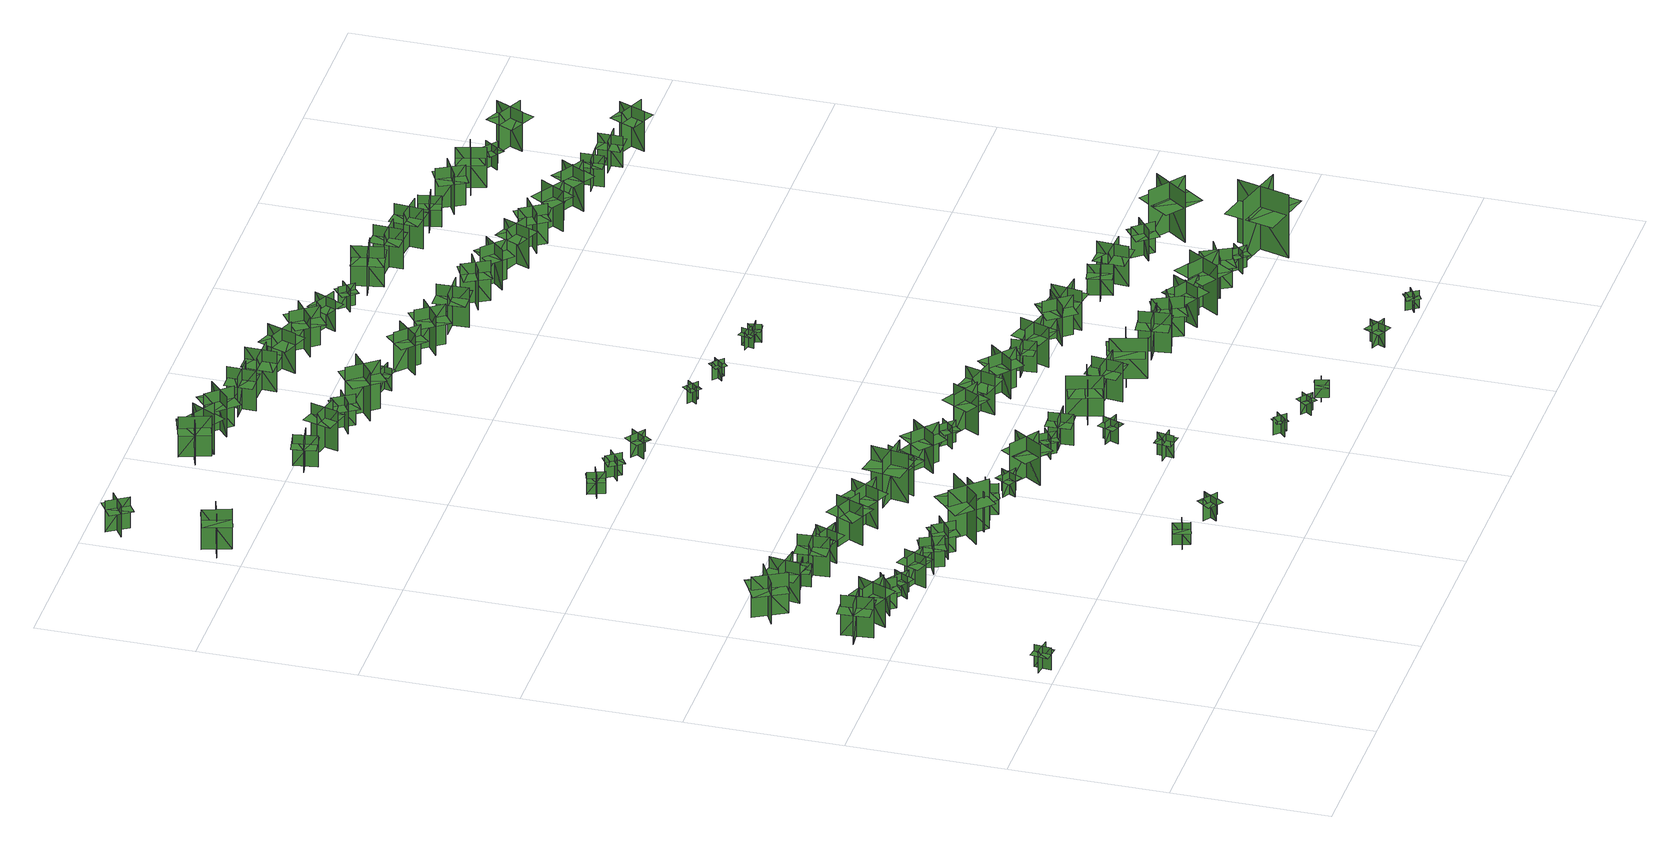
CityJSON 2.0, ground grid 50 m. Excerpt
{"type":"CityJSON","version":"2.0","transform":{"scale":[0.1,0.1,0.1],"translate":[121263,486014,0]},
"CityObjects":{
"tree1":{"type":"SolitaryVegetationObject","geometry":[{"type":"MultiSurface","lod":"1","boundaries":[[[0,1,2]],[[0,2,3]],[[4,5,6]],[[4,6,7]],[[8,9,10]],[[8,10,11]],[[8,11,12]],[[8,12,13]]]}]},
"tree2":{"type":"SolitaryVegetationObject","geometry":[{"type":"MultiSurface","lod":"1","boundaries":[[[14,15,16]],[[14,16,17]],[[18,19,20]],[[18,20,21]],[[22,23,24]],[[22,24,25]],[[22,25,26]],[[22,26,27]]]}]},
"tree3":{"type":"SolitaryVegetationObject","geometry":[{"type":"MultiSurface","lod":"1","boundaries":[[[28,29,30]],[[28,30,31]],[[32,33,34]],[[32,34,35]],[[36,37,38]],[[36,38,39]],[[36,39,40]],[[36,40,41]]]}]},
"tree4":{"type":"SolitaryVegetationObject","geometry":[{"type":"MultiSurface","lod":"1","boundaries":[[[42,43,44]],[[42,44,45]],[[46,47,48]],[[46,48,49]],[[50,51,52]],[[50,52,53]],[[50,53,54]],[[50,54,55]]]}]},
"tree5":{"type":"SolitaryVegetationObject","geometry":[{"type":"MultiSurface","lod":"1","boundaries":[[[56,57,58]],[[56,58,59]],[[60,61,62]],[[60,62,63]],[[64,65,66]],[[64,66,67]],[[64,67,68]],[[64,68,69]]]}]},
"tree6":{"type":"SolitaryVegetationObject","geometry":[{"type":"MultiSurface","lod":"1","boundaries":[[[70,71,72]],[[70,72,73]],[[74,75,76]],[[74,76,77]],[[78,79,80]],[[78,80,81]],[[78,81,82]],[[78,82,83]]]}]},
"tree7":{"type":"SolitaryVegetationObject","geometry":[{"type":"MultiSurface","lod":"1","boundaries":[[[84,85,86]],[[84,86,87]],[[88,89,90]],[[88,90,91]],[[92,93,94]],[[92,94,95]],[[92,95,96]],[[92,96,97]]]}]},
"tree8":{"type":"SolitaryVegetationObject","geometry":[{"type":"MultiSurface","lod":"1","boundaries":[[[98,99,100]],[[98,100,101]],[[102,103,104]],[[102,104,105]],[[106,107,108]],[[106,108,109]],[[106,109,110]],[[106,110,111]]]}]},
"tree9":{"type":"SolitaryVegetationObject","geometry":[{"type":"MultiSurface","lod":"1","boundaries":[[[112,113,114]],[[112,114,115]],[[116,117,118]],[[116,118,119]],[[120,121,122]],[[120,122,123]],[[120,123,124]],[[120,124,125]]]}]},
"tree10":{"type":"SolitaryVegetationObject","geometry":[{"type":"MultiSurface","lod":"1","boundaries":[[[126,127,128]],[[126,128,129]],[[130,131,132]],[[130,132,133]],[[134,135,136]],[[134,136,137]],[[134,137,138]],[[134,138,139]]]}]},
"tree11":{"type":"SolitaryVegetationObject","geometry":[{"type":"MultiSurface","lod":"1","boundaries":[[[140,141,142]],[[140,142,143]],[[144,145,146]],[[144,146,147]],[[148,149,150]],[[148,150,151]],[[148,151,152]],[[148,152,153]]]}]},
"tree12":{"type":"SolitaryVegetationObject","geometry":[{"type":"MultiSurface","lod":"1","boundaries":[[[154,155,156]],[[154,156,157]],[[158,159,160]],[[158,160,161]],[[162,163,164]],[[162,164,165]],[[162,165,166]],[[162,166,167]]]}]},
"tree13":{"type":"SolitaryVegetationObject","geometry":[{"type":"MultiSurface","lod":"1","boundaries":[[[168,169,170]],[[168,170,171]],[[172,173,174]],[[172,174,175]],[[176,177,178]],[[176,178,179]],[[176,179,180]],[[176,180,181]]]}]},
"tree14":{"type":"SolitaryVegetationObject","geometry":[{"type":"MultiSurface","lod":"1","boundaries":[[[182,183,184]],[[182,184,185]],[[186,187,188]],[[186,188,189]],[[190,191,192]],[[190,192,193]],[[190,193,194]],[[190,194,195]]]}]},
"tree15":{"type":"SolitaryVegetationObject","geometry":[{"type":"MultiSurface","lod":"1","boundaries":[[[196,197,198]],[[196,198,199]],[[200,201,202]],[[200,202,203]],[[204,205,206]],[[204,206,207]],[[204,207,208]],[[204,208,209]]]}]},
"tree16":{"type":"SolitaryVegetationObject","geometry":[{"type":"MultiSurface","lod":"1","boundaries":[[[210,211,212]],[[210,212,213]],[[214,215,216]],[[214,216,217]],[[218,219,220]],[[218,220,221]],[[218,221,222]],[[218,222,223]]]}]},
"tree17":{"type":"SolitaryVegetationObject","geometry":[{"type":"MultiSurface","lod":"1","boundaries":[[[224,225,226]],[[224,226,227]],[[228,229,230]],[[228,230,231]],[[232,233,234]],[[232,234,235]],[[232,235,236]],[[232,236,237]]]}]},
"tree18":{"type":"SolitaryVegetationObject","geometry":[{"type":"MultiSurface","lod":"1","boundaries":[[[238,239,240]],[[238,240,241]],[[242,243,244]],[[242,244,245]],[[246,247,248]],[[246,248,249]],[[246,249,250]],[[246,250,251]]]}]},
"tree19":{"type":"SolitaryVegetationObject","geometry":[{"type":"MultiSurface","lod":"1","boundaries":[[[252,253,254]],[[252,254,255]],[[256,257,258]],[[256,258,259]],[[260,261,262]],[[260,262,263]],[[260,263,264]],[[260,264,265]]]}]},
"tree20":{"type":"SolitaryVegetationObject","geometry":[{"type":"MultiSurface","lod":"1","boundaries":[[[266,267,268]],[[266,268,269]],[[270,271,272]],[[270,272,273]],[[274,275,276]],[[274,276,277]],[[274,277,278]],[[274,278,279]]]}]},
"tree21":{"type":"SolitaryVegetationObject","geometry":[{"type":"MultiSurface","lod":"1","boundaries":[[[280,281,282]],[[280,282,283]],[[284,285,286]],[[284,286,287]],[[288,289,290]],[[288,290,291]],[[288,291,292]],[[288,292,293]]]}]},
"tree22":{"type":"SolitaryVegetationObject","geometry":[{"type":"MultiSurface","lod":"1","boundaries":[[[294,295,296]],[[294,296,297]],[[298,299,300]],[[298,300,301]],[[302,303,304]],[[302,304,305]],[[302,305,306]],[[302,306,307]]]}]},
"tree23":{"type":"SolitaryVegetationObject","geometry":[{"type":"MultiSurface","lod":"1","boundaries":[[[308,309,310]],[[308,310,311]],[[312,313,314]],[[312,314,315]],[[316,317,318]],[[316,318,319]],[[316,319,320]],[[316,320,321]]]}]},
"tree24":{"type":"SolitaryVegetationObject","geometry":[{"type":"MultiSurface","lod":"1","boundaries":[[[322,323,324]],[[322,324,325]],[[326,327,328]],[[326,328,329]],[[330,331,332]],[[330,332,333]],[[330,333,334]],[[330,334,335]]]}]},
"tree25":{"type":"SolitaryVegetationObject","geometry":[{"type":"MultiSurface","lod":"1","boundaries":[[[336,337,338]],[[336,338,339]],[[340,341,342]],[[340,342,343]],[[344,345,346]],[[344,346,347]],[[344,347,348]],[[344,348,349]]]}]},
"tree26":{"type":"SolitaryVegetationObject","geometry":[{"type":"MultiSurface","lod":"1","boundaries":[[[350,351,352]],[[350,352,353]],[[354,355,356]],[[354,356,357]],[[358,359,360]],[[358,360,361]],[[358,361,362]],[[358,362,363]]]}]},
"tree27":{"type":"SolitaryVegetationObject","geometry":[{"type":"MultiSurface","lod":"1","boundaries":[[[364,365,366]],[[364,366,367]],[[368,369,370]],[[368,370,371]],[[372,373,374]],[[372,374,375]],[[372,375,376]],[[372,376,377]]]}]},
"tree28":{"type":"SolitaryVegetationObject","geometry":[{"type":"MultiSurface","lod":"1","boundaries":[[[378,379,380]],[[378,380,381]],[[382,383,384]],[[382,384,385]],[[386,387,388]],[[386,388,389]],[[386,389,390]],[[386,390,391]]]}]},
"tree29":{"type":"SolitaryVegetationObject","geometry":[{"type":"MultiSurface","lod":"1","boundaries":[[[392,393,394]],[[392,394,395]],[[396,397,398]],[[396,398,399]],[[400,401,402]],[[400,402,403]],[[400,403,404]],[[400,404,405]]]}]},
"tree30":{"type":"SolitaryVegetationObject","geometry":[{"type":"MultiSurface","lod":"1","boundaries":[[[406,407,408]],[[406,408,409]],[[410,411,412]],[[410,412,413]],[[414,415,416]],[[414,416,417]],[[414,417,418]],[[414,418,419]]]}]},
"tree31":{"type":"SolitaryVegetationObject","geometry":[{"type":"MultiSurface","lod":"1","boundaries":[[[420,421,422]],[[420,422,423]],[[424,425,426]],[[424,426,427]],[[428,429,430]],[[428,430,431]],[[428,431,432]],[[428,432,433]]]}]},
"tree32":{"type":"SolitaryVegetationObject","geometry":[{"type":"MultiSurface","lod":"1","boundaries":[[[434,435,436]],[[434,436,437]],[[438,439,440]],[[438,440,441]],[[442,443,444]],[[442,444,445]],[[442,445,446]],[[442,446,447]]]}]},
"tree33":{"type":"SolitaryVegetationObject","geometry":[{"type":"MultiSurface","lod":"1","boundaries":[[[448,449,450]],[[448,450,451]],[[452,453,454]],[[452,454,455]],[[456,457,458]],[[456,458,459]],[[456,459,460]],[[456,460,461]]]}]},
"tree34":{"type":"SolitaryVegetationObject","geometry":[{"type":"MultiSurface","lod":"1","boundaries":[[[462,463,464]],[[462,464,465]],[[466,467,468]],[[466,468,469]],[[470,471,472]],[[470,472,473]],[[470,473,474]],[[470,474,475]]]}]},
"tree35":{"type":"SolitaryVegetationObject","geometry":[{"type":"MultiSurface","lod":"1","boundaries":[[[476,477,478]],[[476,478,479]],[[480,481,482]],[[480,482,483]],[[484,485,486]],[[484,486,487]],[[484,487,488]],[[484,488,489]]]}]},
"tree36":{"type":"SolitaryVegetationObject","geometry":[{"type":"MultiSurface","lod":"1","boundaries":[[[490,491,492]],[[490,492,493]],[[494,495,496]],[[494,496,497]],[[498,499,500]],[[498,500,501]],[[498,501,502]],[[498,502,503]]]}]},
"tree37":{"type":"SolitaryVegetationObject","geometry":[{"type":"MultiSurface","lod":"1","boundaries":[[[504,505,506]],[[504,506,507]],[[508,509,510]],[[508,510,511]],[[512,513,514]],[[512,514,515]],[[512,515,516]],[[512,516,517]]]}]},
"tree38":{"type":"SolitaryVegetationObject","geometry":[{"type":"MultiSurface","lod":"1","boundaries":[[[518,519,520]],[[518,520,521]],[[522,523,524]],[[522,524,525]],[[526,527,528]],[[526,528,529]],[[526,529,530]],[[526,530,531]]]}]},
"tree39":{"type":"SolitaryVegetationObject","geometry":[{"type":"MultiSurface","lod":"1","boundaries":[[[532,533,534]],[[532,534,535]],[[536,537,538]],[[536,538,539]],[[540,541,542]],[[540,542,543]],[[540,543,544]],[[540,544,545]]]}]},
"tree40":{"type":"SolitaryVegetationObject","geometry":[{"type":"MultiSurface","lod":"1","boundaries":[[[546,547,548]],[[546,548,549]],[[550,551,552]],[[550,552,553]],[[554,555,556]],[[554,556,557]],[[554,557,558]],[[554,558,559]]]}]},
"tree41":{"type":"SolitaryVegetationObject","geometry":[{"type":"MultiSurface","lod":"1","boundaries":[[[560,561,562]],[[560,562,563]],[[564,565,566]],[[564,566,567]],[[568,569,570]],[[568,570,571]],[[568,571,572]],[[568,572,573]]]}]},
"tree42":{"type":"SolitaryVegetationObject","geometry":[{"type":"MultiSurface","lod":"1","boundaries":[[[574,575,576]],[[574,576,577]],[[578,579,580]],[[578,580,581]],[[582,583,584]],[[582,584,585]],[[582,585,586]],[[582,586,587]]]}]},
"tree43":{"type":"SolitaryVegetationObject","geometry":[{"type":"MultiSurface","lod":"1","boundaries":[[[588,589,590]],[[588,590,591]],[[592,593,594]],[[592,594,595]],[[596,597,598]],[[596,598,599]],[[596,599,600]],[[596,600,601]]]}]},
"tree44":{"type":"SolitaryVegetationObject","geometry":[{"type":"MultiSurface","lod":"1","boundaries":[[[602,603,604]],[[602,604,605]],[[606,607,608]],[[606,608,609]],[[610,611,612]],[[610,612,613]],[[610,613,614]],[[610,614,615]]]}]},
"tree45":{"type":"SolitaryVegetationObject","geometry":[{"type":"MultiSurface","lod":"1","boundaries":[[[616,617,618]],[[616,618,619]],[[620,621,622]],[[620,622,623]],[[624,625,626]],[[624,626,627]],[[624,627,628]],[[624,628,629]]]}]},
"tree46":{"type":"SolitaryVegetationObject","geometry":[{"type":"MultiSurface","lod":"1","boundaries":[[[630,631,632]],[[630,632,633]],[[634,635,636]],[[634,636,637]],[[638,639,640]],[[638,640,641]],[[638,641,642]],[[638,642,643]]]}]},
"tree47":{"type":"SolitaryVegetationObject","geometry":[{"type":"MultiSurface","lod":"1","boundaries":[[[644,645,646]],[[644,646,647]],[[648,649,650]],[[648,650,651]],[[652,653,654]],[[652,654,655]],[[652,655,656]],[[652,656,657]]]}]},
"tree48":{"type":"SolitaryVegetationObject","geometry":[{"type":"MultiSurface","lod":"1","boundaries":[[[658,659,660]],[[658,660,661]],[[662,663,664]],[[662,664,665]],[[666,667,668]],[[666,668,669]],[[666,669,670]],[[666,670,671]]]}]},
"tree49":{"type":"SolitaryVegetationObject","geometry":[{"type":"MultiSurface","lod":"1","boundaries":[[[672,673,674]],[[672,674,675]],[[676,677,678]],[[676,678,679]],[[680,681,682]],[[680,682,683]],[[680,683,684]],[[680,684,685]]]}]},
"tree50":{"type":"SolitaryVegetationObject","geometry":[{"type":"MultiSurface","lod":"1","boundaries":[[[686,687,688]],[[686,688,689]],[[690,691,692]],[[690,692,693]],[[694,695,696]],[[694,696,697]],[[694,697,698]],[[694,698,699]]]}]},
"tree51":{"type":"SolitaryVegetationObject","geometry":[{"type":"MultiSurface","lod":"1","boundaries":[[[700,701,702]],[[700,702,703]],[[704,705,706]],[[704,706,707]],[[708,709,710]],[[708,710,711]],[[708,711,712]],[[708,712,713]]]}]},
"tree52":{"type":"SolitaryVegetationObject","geometry":[{"type":"MultiSurface","lod":"1","boundaries":[[[714,715,716]],[[714,716,717]],[[718,719,720]],[[718,720,721]],[[722,723,724]],[[722,724,725]],[[722,725,726]],[[722,726,727]]]}]},
"tree53":{"type":"SolitaryVegetationObject","geometry":[{"type":"MultiSurface","lod":"1","boundaries":[[[728,729,730]],[[728,730,731]],[[732,733,734]],[[732,734,735]],[[736,737,738]],[[736,738,739]],[[736,739,740]],[[736,740,741]]]}]},
"tree54":{"type":"SolitaryVegetationObject","geometry":[{"type":"MultiSurface","lod":"1","boundaries":[[[742,743,744]],[[742,744,745]],[[746,747,748]],[[746,748,749]],[[750,751,752]],[[750,752,753]],[[750,753,754]],[[750,754,755]]]}]},
"tree55":{"type":"SolitaryVegetationObject","geometry":[{"type":"MultiSurface","lod":"1","boundaries":[[[756,757,758]],[[756,758,759]],[[760,761,762]],[[760,762,763]],[[764,765,766]],[[764,766,767]],[[764,767,768]],[[764,768,769]]]}]},
"tree56":{"type":"SolitaryVegetationObject","geometry":[{"type":"MultiSurface","lod":"1","boundaries":[[[770,771,772]],[[770,772,773]],[[774,775,776]],[[774,776,777]],[[778,779,780]],[[778,780,781]],[[778,781,782]],[[778,782,783]]]}]},
"tree57":{"type":"SolitaryVegetationObject","geometry":[{"type":"MultiSurface","lod":"1","boundaries":[[[784,785,786]],[[784,786,787]],[[788,789,790]],[[788,790,791]],[[792,793,794]],[[792,794,795]],[[792,795,796]],[[792,796,797]]]}]},
"tree58":{"type":"SolitaryVegetationObject","geometry":[{"type":"MultiSurface","lod":"1","boundaries":[[[798,799,800]],[[798,800,801]],[[802,803,804]],[[802,804,805]],[[806,807,808]],[[806,808,809]],[[806,809,810]],[[806,810,811]]]}]},
"tree59":{"type":"SolitaryVegetationObject","geometry":[{"type":"MultiSurface","lod":"1","boundaries":[[[812,813,814]],[[812,814,815]],[[816,817,818]],[[816,818,819]],[[820,821,822]],[[820,822,823]],[[820,823,824]],[[820,824,825]]]}]},
"tree60":{"type":"SolitaryVegetationObject","geometry":[{"type":"MultiSurface","lod":"1","boundaries":[[[826,827,828]],[[826,828,829]],[[830,831,832]],[[830,832,833]],[[834,835,836]],[[834,836,837]],[[834,837,838]],[[834,838,839]]]}]},
"tree61":{"type":"SolitaryVegetationObject","geometry":[{"type":"MultiSurface","lod":"1","boundaries":[[[840,841,842]],[[840,842,843]],[[844,845,846]],[[844,846,847]],[[848,849,850]],[[848,850,851]],[[848,851,852]],[[848,852,853]]]}]},
"tree62":{"type":"SolitaryVegetationObject","geometry":[{"type":"MultiSurface","lod":"1","boundaries":[[[854,855,856]],[[854,856,857]],[[858,859,860]],[[858,860,861]],[[862,863,864]],[[862,864,865]],[[862,865,866]],[[862,866,867]]]}]},
"tree63":{"type":"SolitaryVegetationObject","geometry":[{"type":"MultiSurface","lod":"1","boundaries":[[[868,869,870]],[[868,870,871]],[[872,873,874]],[[872,874,875]],[[876,877,878]],[[876,878,879]],[[876,879,880]],[[876,880,881]]]}]},
"tree64":{"type":"SolitaryVegetationObject","geometry":[{"type":"MultiSurface","lod":"1","boundaries":[[[882,883,884]],[[882,884,885]],[[886,887,888]],[[886,888,889]],[[890,891,892]],[[890,892,893]],[[890,893,894]],[[890,894,895]]]}]},
"tree65":{"type":"SolitaryVegetationObject","geometry":[{"type":"MultiSurface","lod":"1","boundaries":[[[896,897,898]],[[896,898,899]],[[900,901,902]],[[900,902,903]],[[904,905,906]],[[904,906,907]],[[904,907,908]],[[904,908,909]]]}]},
"tree66":{"type":"SolitaryVegetationObject","geometry":[{"type":"MultiSurface","lod":"1","boundaries":[[[910,911,912]],[[910,912,913]],[[914,915,916]],[[914,916,917]],[[918,919,920]],[[918,920,921]],[[918,921,922]],[[918,922,923]]]}]},
"tree67":{"type":"SolitaryVegetationObject","geometry":[{"type":"MultiSurface","lod":"1","boundaries":[[[924,925,926]],[[924,926,927]],[[928,929,930]],[[928,930,931]],[[932,933,934]],[[932,934,935]],[[932,935,936]],[[932,936,937]]]}]},
"tree68":{"type":"SolitaryVegetationObject","geometry":[{"type":"MultiSurface","lod":"1","boundaries":[[[938,939,940]],[[938,940,941]],[[942,943,944]],[[942,944,945]],[[946,947,948]],[[946,948,949]],[[946,949,950]],[[946,950,951]]]}]},
"tree69":{"type":"SolitaryVegetationObject","geometry":[{"type":"MultiSurface","lod":"1","boundaries":[[[952,953,954]],[[952,954,955]],[[956,957,958]],[[956,958,959]],[[960,961,962]],[[960,962,963]],[[960,963,964]],[[960,964,965]]]}]},
"tree70":{"type":"SolitaryVegetationObject","geometry":[{"type":"MultiSurface","lod":"1","boundaries":[[[966,967,968]],[[966,968,969]],[[970,971,972]],[[970,972,973]],[[974,975,976]],[[974,976,977]],[[974,977,978]],[[974,978,979]]]}]},
"tree71":{"type":"SolitaryVegetationObject","geometry":[{"type":"MultiSurface","lod":"1","boundaries":[[[980,981,982]],[[980,982,983]],[[984,985,986]],[[984,986,987]],[[988,989,990]],[[988,990,991]],[[988,991,992]],[[988,992,993]]]}]},
"tree72":{"type":"SolitaryVegetationObject","geometry":[{"type":"MultiSurface","lod":"1","boundaries":[[[994,995,996]],[[994,996,997]],[[998,999,1000]],[[998,1000,1001]],[[1002,1003,1004]],[[1002,1004,1005]],[[1002,1005,1006]],[[1002,1006,1007]]]}]},
"tree73":{"type":"SolitaryVegetationObject","geometry":[{"type":"MultiSurface","lod":"1","boundaries":[[[1008,1009,1010]],[[1008,1010,1011]],[[1012,1013,1014]],[[1012,1014,1015]],[[1016,1017,1018]],[[1016,1018,1019]],[[1016,1019,1020]],[[1016,1020,1021]]]}]},
"tree74":{"type":"SolitaryVegetationObject","geometry":[{"type":"MultiSurface","lod":"1","boundaries":[[[1022,1023,1024]],[[1022,1024,1025]],[[1026,1027,1028]],[[1026,1028,1029]],[[1030,1031,1032]],[[1030,1032,1033]],[[1030,1033,1034]],[[1030,1034,1035]]]}]},
"tree75":{"type":"SolitaryVegetationObject","geometry":[{"type":"MultiSurface","lod":"1","boundaries":[[[1036,1037,1038]],[[1036,1038,1039]],[[1040,1041,1042]],[[1040,1042,1043]],[[1044,1045,1046]],[[1044,1046,1047]],[[1044,1047,1048]],[[1044,1048,1049]]]}]},
"tree76":{"type":"SolitaryVegetationObject","geometry":[{"type":"MultiSurface","lod":"1","boundaries":[[[1050,1051,1052]],[[1050,1052,1053]],[[1054,1055,1056]],[[1054,1056,1057]],[[1058,1059,1060]],[[1058,1060,1061]],[[1058,1061,1062]],[[1058,1062,1063]]]}]},
"tree77":{"type":"SolitaryVegetationObject","geometry":[{"type":"MultiSurface","lod":"1","boundaries":[[[1064,1065,1066]],[[1064,1066,1067]],[[1068,1069,1070]],[[1068,1070,1071]],[[1072,1073,1074]],[[1072,1074,1075]],[[1072,1075,1076]],[[1072,1076,1077]]]}]},
"tree78":{"type":"SolitaryVegetationObject","geometry":[{"type":"MultiSurface","lod":"1","boundaries":[[[1078,1079,1080]],[[1078,1080,1081]],[[1082,1083,1084]],[[1082,1084,1085]],[[1086,1087,1088]],[[1086,1088,1089]],[[1086,1089,1090]],[[1086,1090,1091]]]}]},
"tree79":{"type":"SolitaryVegetationObject","geometry":[{"type":"MultiSurface","lod":"1","boundaries":[[[1092,1093,1094]],[[1092,1094,1095]],[[1096,1097,1098]],[[1096,1098,1099]],[[1100,1101,1102]],[[1100,1102,1103]],[[1100,1103,1104]],[[1100,1104,1105]]]}]},
"tree80":{"type":"SolitaryVegetationObject","geometry":[{"type":"MultiSurface","lod":"1","boundaries":[[[1106,1107,1108]],[[1106,1108,1109]],[[1110,1111,1112]],[[1110,1112,1113]],[[1114,1115,1116]],[[1114,1116,1117]],[[1114,1117,1118]],[[1114,1118,1119]]]}]},
"tree81":{"type":"SolitaryVegetationObject","geometry":[{"type":"MultiSurface","lod":"1","boundaries":[[[1120,1121,1122]],[[1120,1122,1123]],[[1124,1125,1126]],[[1124,1126,1127]],[[1128,1129,1130]],[[1128,1130,1131]],[[1128,1131,1132]],[[1128,1132,1133]]]}]},
"tree82":{"type":"SolitaryVegetationObject","geometry":[{"type":"MultiSurface","lod":"1","boundaries":[[[1134,1135,1136]],[[1134,1136,1137]],[[1138,1139,1140]],[[1138,1140,1141]],[[1142,1143,1144]],[[1142,1144,1145]],[[1142,1145,1146]],[[1142,1146,1147]]]}]},
"tree83":{"type":"SolitaryVegetationObject","geometry":[{"type":"MultiSurface","lod":"1","boundaries":[[[1148,1149,1150]],[[1148,1150,1151]],[[1152,1153,1154]],[[1152,1154,1155]],[[1156,1157,1158]],[[1156,1158,1159]],[[1156,1159,1160]],[[1156,1160,1161]]]}]},
"tree84":{"type":"SolitaryVegetationObject","geometry":[{"type":"MultiSurface","lod":"1","boundaries":[[[1162,1163,1164]],[[1162,1164,1165]],[[1166,1167,1168]],[[1166,1168,1169]],[[1170,1171,1172]],[[1170,1172,1173]],[[1170,1173,1174]],[[1170,1174,1175]]]}]},
"tree85":{"type":"SolitaryVegetationObject","geometry":[{"type":"MultiSurface","lod":"1","boundaries":[[[1176,1177,1178]],[[1176,1178,1179]],[[1180,1181,1182]],[[1180,1182,1183]],[[1184,1185,1186]],[[1184,1186,1187]],[[1184,1187,1188]],[[1184,1188,1189]]]}]},
"tree86":{"type":"SolitaryVegetationObject","geometry":[{"type":"MultiSurface","lod":"1","boundaries":[[[1190,1191,1192]],[[1190,1192,1193]],[[1194,1195,1196]],[[1194,1196,1197]],[[1198,1199,1200]],[[1198,1200,1201]],[[1198,1201,1202]],[[1198,1202,1203]]]}]},
"tree87":{"type":"SolitaryVegetationObject","geometry":[{"type":"MultiSurface","lod":"1","boundaries":[[[1204,1205,1206]],[[1204,1206,1207]],[[1208,1209,1210]],[[1208,1210,1211]],[[1212,1213,1214]],[[1212,1214,1215]],[[1212,1215,1216]],[[1212,1216,1217]]]}]},
"tree88":{"type":"SolitaryVegetationObject","geometry":[{"type":"MultiSurface","lod":"1","boundaries":[[[1218,1219,1220]],[[1218,1220,1221]],[[1222,1223,1224]],[[1222,1224,1225]],[[1226,1227,1228]],[[1226,1228,1229]],[[1226,1229,1230]],[[1226,1230,1231]]]}]},
"tree89":{"type":"SolitaryVegetationObject","geometry":[{"type":"MultiSurface","lod":"1","boundaries":[[[1232,1233,1234]],[[1232,1234,1235]],[[1236,1237,1238]],[[1236,1238,1239]],[[1240,1241,1242]],[[1240,1242,1243]],[[1240,1243,1244]],[[1240,1244,1245]]]}]},
"tree90":{"type":"SolitaryVegetationObject","geometry":[{"type":"MultiSurface","lod":"1","boundaries":[[[1246,1247,1248]],[[1246,1248,1249]],[[1250,1251,1252]],[[1250,1252,1253]],[[1254,1255,1256]],[[1254,1256,1257]],[[1254,1257,1258]],[[1254,1258,1259]]]}]},
"tree91":{"type":"SolitaryVegetationObject","geometry":[{"type":"MultiSurface","lod":"1","boundaries":[[[1260,1261,1262]],[[1260,1262,1263]],[[1264,1265,1266]],[[1264,1266,1267]],[[1268,1269,1270]],[[1268,1270,1271]],[[1268,1271,1272]],[[1268,1272,1273]]]}]},
"tree92":{"type":"SolitaryVegetationObject","geometry":[{"type":"MultiSurface","lod":"1","boundaries":[[[1274,1275,1276]],[[1274,1276,1277]],[[1278,1279,1280]],[[1278,1280,1281]],[[1282,1283,1284]],[[1282,1284,1285]],[[1282,1285,1286]],[[1282,1286,1287]]]}]},
"tree93":{"type":"SolitaryVegetationObject","geometry":[{"type":"MultiSurface","lod":"1","boundaries":[[[1288,1289,1290]],[[1288,1290,1291]],[[1292,1293,1294]],[[1292,1294,1295]],[[1296,1297,1298]],[[1296,1298,1299]],[[1296,1299,1300]],[[1296,1300,1301]]]}]},
"tree94":{"type":"SolitaryVegetationObject","geometry":[{"type":"MultiSurface","lod":"1","boundaries":[[[1302,1303,1304]],[[1302,1304,1305]],[[1306,1307,1308]],[[1306,1308,1309]],[[1310,1311,1312]],[[1310,1312,1313]],[[1310,1313,1314]],[[1310,1314,1315]]]}]},
"tree95":{"type":"SolitaryVegetationObject","geometry":[{"type":"MultiSurface","lod":"1","boundaries":[[[1316,1317,1318]],[[1316,1318,1319]],[[1320,1321,1322]],[[1320,1322,1323]],[[1324,1325,1326]],[[1324,1326,1327]],[[1324,1327,1328]],[[1324,1328,1329]]]}]},
"tree96":{"type":"SolitaryVegetationObject","geometry":[{"type":"MultiSurface","lod":"1","boundaries":[[[1330,1331,1332]],[[1330,1332,1333]],[[1334,1335,1336]],[[1334,1336,1337]],[[1338,1339,1340]],[[1338,1340,1341]],[[1338,1341,1342]],[[1338,1342,1343]]]}]},
"tree97":{"type":"SolitaryVegetationObject","geometry":[{"type":"MultiSurface","lod":"1","boundaries":[[[1344,1345,1346]],[[1344,1346,1347]],[[1348,1349,1350]],[[1348,1350,1351]],[[1352,1353,1354]],[[1352,1354,1355]],[[1352,1355,1356]],[[1352,1356,1357]]]}]},
"tree98":{"type":"SolitaryVegetationObject","geometry":[{"type":"MultiSurface","lod":"1","boundaries":[[[1358,1359,1360]],[[1358,1360,1361]],[[1362,1363,1364]],[[1362,1364,1365]],[[1366,1367,1368]],[[1366,1368,1369]],[[1366,1369,1370]],[[1366,1370,1371]]]}]},
"tree99":{"type":"SolitaryVegetationObject","geometry":[{"type":"MultiSurface","lod":"1","boundaries":[[[1372,1373,1374]],[[1372,1374,1375]],[[1376,1377,1378]],[[1376,1378,1379]],[[1380,1381,1382]],[[1380,1382,1383]],[[1380,1383,1384]],[[1380,1384,1385]]]}]}
},
"vertices":[
[96,547,15],[41,554,15],[41,554,92],[96,547,92],[73,576,15],[66,522,15],[66,522,92],[73,576,92],[73,576,70],[46,580,70],[39,525,70],[66,522,70],[94,518,70],[101,573,70],
[82,1174,22],[90,1075,22],[90,1075,161],[82,1174,161],[39,1124,22],[138,1132,22],[138,1132,161],[39,1124,161],[39,1124,122],[43,1074,122],[142,1082,122],[138,1132,122],[134,1181,122],[35,1174,122],
[144,1123,15],[236,1084,15],[236,1084,154],[144,1123,154],[169,1061,15],[207,1153,15],[207,1153,154],[169,1061,154],[169,1061,115],[215,1042,115],[253,1134,115],[207,1153,115],[161,1172,115],[123,1080,115],
[162,1357,20],[109,1457,20],[109,1457,161],[162,1357,161],[189,1443,20],[89,1390,20],[89,1390,161],[189,1443,161],[166,1367,116],[212,1393,116],[157,1492,116],[111,1466,116],[65,1440,116],[121,1342,116],
[237,1066,13],[299,1112,13],[299,1112,121],[237,1066,121],[288,1058,13],[242,1120,13],[242,1120,121],[288,1058,121],[288,1058,90],[319,1081,90],[273,1143,90],[242,1120,90],[211,1097,90],[257,1035,90],
[194,1396,14],[293,1381,14],[293,1381,153],[194,1396,153],[234,1342,14],[248,1441,14],[248,1441,153],[234,1342,153],[234,1342,114],[283,1335,114],[297,1433,114],[248,1441,114],[199,1448,114],[184,1349,114],
[335,1078,15],[381,1048,15],[381,1048,92],[335,1078,92],[342,1042,15],[372,1088,15],[372,1088,92],[342,1042,92],[342,1042,71],[365,1027,71],[395,1073,71],[372,1088,71],[349,1103,71],[319,1057,71],
[330,1394,12],[336,1335,12],[336,1335,94],[330,1394,94],[305,1363,12],[364,1370,12],[364,1370,94],[305,1363,94],[305,1363,71],[309,1334,71],[367,1340,71],[364,1370,71],[361,1399,71],[302,1392,71],
[449,1079,12],[422,1006,12],[422,1006,120],[449,1079,120],[402,1058,12],[474,1030,12],[474,1030,120],[402,1058,120],[402,1058,90],[388,1022,90],[460,994,90],[474,1030,90],[488,1066,90],[416,1094,90],
[451,1353,10],[351,1347,10],[351,1347,148],[451,1353,148],[401,1397,10],[407,1298,10],[407,1298,148],[401,1397,148],[401,1397,110],[352,1394,110],[358,1295,110],[407,1298,110],[457,1301,110],[451,1400,110],
[568,1036,13],[498,1003,13],[498,1003,120],[568,1036,120],[520,1054,13],[553,984,13],[553,984,120],[520,1054,120],[520,1054,90],[485,1037,90],[518,967,90],[553,984,90],[588,1000,90],[555,1070,90],
[461,1344,14],[534,1317,14],[534,1317,122],[461,1344,122],[482,1297,14],[509,1369,14],[509,1369,122],[482,1297,122],[482,1297,91],[519,1283,91],[545,1356,91],[509,1369,91],[473,1383,91],[446,1310,91],
[593,985,12],[656,1030,12],[656,1030,120],[593,985,120],[644,976,12],[599,1039,12],[599,1039,120],[644,976,120],[644,976,90],[676,999,90],[630,1062,90],[599,1039,90],[567,1016,90],[613,953,90],
[832,330,14],[885,346,14],[885,346,91],[832,330,91],[864,312,14],[848,365,14],[848,365,91],[864,312,91],[864,312,69],[890,320,69],[875,373,69],[848,365,69],[822,357,69],[837,304,69],
[13,3077,19],[101,3105,19],[101,3105,158],[13,3077,158],[73,3047,19],[45,3135,19],[45,3135,158],[73,3047,158],[73,3047,122],[116,3060,122],[87,3148,122],[45,3135,122],[3,3121,122],[31,3033,122],
[673,1281,9],[582,1321,9],[582,1321,148],[673,1281,148],[649,1343,9],[609,1252,9],[609,1252,148],[649,1343,148],[649,1343,109],[604,1363,109],[563,1272,109],[609,1252,109],[655,1232,109],[695,1323,109],
[800,915,9],[705,1015,9],[705,1015,182],[800,915,182],[803,1025,9],[703,929,9],[703,929,182],[803,1025,182],[801,928,126],[847,973,126],[749,1071,126],[704,1026,126],[659,981,126],[756,883,126],
[778,925,9],[847,996,9],[847,996,147],[778,925,147],[845,926,9],[773,995,9],[773,995,147],[845,926,147],[845,926,108],[879,961,108],[808,1031,108],[773,995,108],[738,959,108],[810,890,108],
[682,1295,10],[774,1256,10],[774,1256,148],[682,1295,148],[707,1233,10],[746,1325,10],[746,1325,148],[707,1233,148],[707,1233,109],[753,1214,109],[791,1306,109],[746,1325,109],[700,1345,109],[661,1253,109],
[121,3426,16],[56,3384,16],[56,3384,124],[121,3426,124],[71,3437,16],[113,3372,16],[113,3372,124],[71,3437,124],[71,3437,94],[38,3416,94],[80,3351,94],[113,3372,94],[145,3394,94],[103,3459,94],
[1016,276,12],[1048,322,12],[1048,322,89],[1016,276,89],[1052,283,12],[1007,314,12],[1007,314,89],[1052,283,89],[1052,283,68],[1068,305,68],[1023,337,68],[1007,314,68],[991,292,68],[1036,260,68],
[838,933,10],[911,958,10],[911,958,117],[838,933,117],[884,910,10],[858,983,10],[858,983,117],[884,910,117],[884,910,87],[921,923,87],[895,996,87],[858,983,87],[822,970,87],[848,897,87],
[829,1252,9],[949,1233,9],[949,1233,178],[829,1252,178],[876,1186,9],[895,1306,9],[895,1306,178],[876,1186,178],[876,1186,130],[936,1177,130],[955,1297,130],[895,1306,130],[835,1316,130],[816,1195,130],
[980,924,10],[1029,897,10],[1029,897,87],[980,924,87],[991,889,10],[1017,937,10],[1017,937,87],[991,889,87],[991,889,65],[1015,875,65],[1041,924,65],[1017,937,65],[993,950,65],[966,902,65],
[645,2112,24],[664,2060,24],[664,2060,101],[645,2112,101],[629,2078,24],[681,2097,24],[681,2097,101],[629,2078,101],[629,2078,79],[639,2052,79],[691,2072,79],[681,2097,79],[671,2123,79],[619,2104,79],
[983,1209,9],[893,1251,9],[893,1251,147],[983,1209,147],[961,1271,9],[919,1181,9],[919,1181,147],[961,1271,147],[961,1271,109],[915,1292,109],[874,1202,109],[919,1181,109],[964,1160,109],[1006,1251,109],
[1057,924,10],[1151,860,10],[1151,860,151],[1057,924,151],[1075,835,10],[1138,929,10],[1138,929,151],[1075,835,151],[1059,913,105],[1030,869,105],[1125,808,105],[1154,851,105],[1182,895,105],[1087,957,105],
[783,2042,22],[751,2087,22],[751,2087,99],[783,2042,99],[789,2078,22],[744,2046,22],[744,2046,99],[789,2078,99],[789,2078,77],[773,2101,77],[728,2069,77],[744,2046,77],[760,2024,77],[805,2056,77],
[1042,1223,14],[1119,1160,14],[1119,1160,152],[1042,1223,152],[1048,1157,14],[1111,1235,14],[1111,1235,152],[1048,1157,152],[1048,1157,113],[1087,1126,113],[1150,1203,113],[1111,1235,113],[1072,1266,113],[1009,1189,113],
[583,3002,15],[597,2926,15],[597,2926,123],[583,3002,123],[553,2960,15],[629,2974,15],[629,2974,123],[553,2960,123],[553,2960,93],[560,2922,93],[636,2935,93],[629,2974,93],[622,3012,93],[546,2998,93],
[1326,492,13],[1333,546,13],[1333,546,90],[1326,492,90],[1355,514,13],[1301,521,13],[1301,521,90],[1355,514,90],[1355,514,69],[1359,541,69],[1304,548,69],[1301,521,69],[1297,494,69],[1352,486,69],
[1263,872,15],[1217,841,15],[1217,841,92],[1263,872,92],[1226,879,15],[1258,834,15],[1258,834,92],[1226,879,92],[1226,879,70],[1204,864,70],[1235,818,70],[1258,834,70],[1280,849,70],[1249,895,70],
[921,2049,21],[889,2004,21],[889,2004,98],[921,2049,98],[885,2043,21],[930,2011,21],[930,2011,98],[885,2043,98],[885,2043,76],[869,2021,76],[913,1988,76],[930,2011,76],[946,2033,76],[901,2066,76],
[539,3342,15],[572,3248,15],[572,3248,154],[539,3342,154],[510,3282,15],[604,3315,15],[604,3315,154],[510,3282,154],[510,3282,115],[526,3235,115],[620,3267,115],[604,3315,115],[588,3362,115],[494,3330,115],
[1313,876,12],[1318,798,12],[1318,798,119],[1313,876,119],[1278,837,12],[1356,842,12],[1356,842,119],[1278,837,119],[1278,837,89],[1281,798,89],[1358,803,89],[1356,842,89],[1353,881,89],[1276,876,89],
[1243,1181,10],[1204,1142,10],[1204,1142,87],[1243,1181,87],[1207,1181,10],[1246,1142,10],[1246,1142,87],[1207,1181,87],[1207,1181,65],[1187,1161,65],[1226,1122,65],[1246,1142,65],[1265,1161,65],[1226,1201,65],
[1381,725,12],[1361,673,12],[1361,673,89],[1381,725,89],[1347,710,12],[1399,690,12],[1399,690,89],[1347,710,89],[1347,710,67],[1337,684,67],[1389,664,67],[1399,690,67],[1409,716,67],[1357,736,67],
[761,2927,11],[672,2951,11],[672,2951,150],[761,2927,150],[728,2985,11],[704,2896,11],[704,2896,150],[728,2985,150],[728,2985,114],[685,2997,114],[661,2908,114],[704,2896,114],[746,2885,114],[770,2974,114],
[588,3244,11],[634,3324,11],[634,3324,150],[588,3244,150],[652,3262,11],[573,3308,11],[573,3308,150],[652,3262,150],[652,3262,114],[675,3300,114],[595,3347,114],[573,3308,114],[551,3270,114],[630,3224,114],
[1563,210,13],[1530,243,13],[1530,243,75],[1563,210,75],[1563,240,13],[1563,240,75],[1530,207,75],[1530,207,13],[1563,240,56],[1549,254,56],[1523,228,56],[1536,214,56],[1550,200,56],[1576,226,56],
[1348,1176,10],[1302,1088,10],[1302,1088,148],[1348,1176,148],[1285,1157,10],[1373,1111,10],[1373,1111,148],[1285,1157,148],[1285,1157,109],[1262,1113,109],[1350,1067,109],[1373,1111,109],[1396,1155,109],[1308,1201,109],
[693,3235,12],[767,3302,12],[767,3302,150],[693,3235,150],[759,3231,12],[693,3306,12],[693,3306,150],[759,3231,150],[759,3231,111],[796,3265,111],[730,3339,111],[693,3306,111],[656,3272,111],[722,3198,111],
[861,2884,11],[819,2949,11],[819,2949,119],[861,2884,119],[872,2934,11],[807,2892,11],[807,2892,119],[872,2934,119],[872,2934,89],[851,2967,89],[786,2925,89],[807,2892,89],[828,2860,89],[893,2901,89],
[1552,824,10],[1444,791,10],[1444,791,151],[1552,824,151],[1473,866,10],[1506,758,10],[1506,758,151],[1473,866,151],[1543,830,106],[1527,880,106],[1419,844,106],[1435,795,106],[1452,745,106],[1559,780,106],
[1694,199,12],[1668,164,12],[1668,164,73],[1694,199,73],[1665,195,12],[1700,168,12],[1700,168,73],[1665,195,73],[1665,195,56],[1652,178,56],[1687,151,56],[1700,168,56],[1714,186,56],[1679,213,56],
[1425,1072,10],[1450,1168,10],[1450,1168,149],[1425,1072,149],[1482,1106,10],[1386,1130,10],[1386,1130,149],[1482,1106,149],[1482,1106,110],[1495,1154,110],[1398,1178,110],[1386,1130,110],[1374,1082,110],[1470,1057,110],
[984,2919,10],[896,2849,10],[896,2849,180],[984,2919,180],[902,2928,10],[972,2839,10],[972,2839,180],[902,2928,180],[902,2928,135],[860,2894,135],[930,2806,135],[972,2839,135],[1015,2873,135],[945,2961,135],
[1796,168,11],[1753,156,11],[1753,156,73],[1796,168,73],[1770,182,11],[1782,140,11],[1782,140,73],[1770,182,73],[1770,182,56],[1749,176,56],[1761,134,56],[1782,140,56],[1804,146,56],[1792,189,56],
[1258,1939,21],[1227,1965,21],[1227,1965,83],[1258,1939,83],[1255,1969,21],[1229,1937,21],[1229,1937,83],[1255,1969,83],[1255,1969,67],[1240,1981,67],[1214,1950,67],[1229,1937,67],[1244,1924,67],[1270,1956,67],
[860,3282,11],[860,3190,11],[860,3190,150],[860,3282,150],[813,3234,11],[905,3235,11],[905,3235,150],[813,3234,150],[813,3234,113],[813,3190,113],[905,3190,113],[905,3235,113],[904,3279,113],[812,3278,113],
[1608,824,10],[1597,725,10],[1597,725,148],[1608,824,148],[1556,783,10],[1655,772,10],[1655,772,148],[1556,783,148],[1556,783,110],[1551,733,110],[1650,723,110],[1655,772,110],[1660,822,110],[1561,833,110],
[1519,1116,10],[1595,1052,10],[1595,1052,148],[1519,1116,148],[1524,1050,10],[1588,1126,10],[1588,1126,148],[1524,1050,148],[1524,1050,110],[1562,1018,110],[1626,1094,110],[1588,1126,110],[1550,1158,110],[1486,1082,110],
[1054,2863,12],[1104,2853,12],[1104,2853,90],[1054,2863,90],[1075,2832,12],[1085,2882,12],[1085,2882,90],[1075,2832,90],[1075,2832,69],[1099,2827,69],[1109,2877,69],[1085,2882,69],[1061,2887,69],[1051,2837,69],
[982,3161,10],[985,3261,10],[985,3261,148],[982,3161,148],[1030,3207,10],[931,3209,10],[931,3209,148],[1030,3207,148],[1030,3207,109],[1032,3256,109],[932,3259,109],[931,3209,109],[930,3159,109],[1029,3157,109],
[1743,689,11],[1711,798,11],[1711,798,152],[1743,689,152],[1786,768,11],[1677,736,11],[1677,736,152],[1786,768,152],[1748,698,106],[1798,714,106],[1764,822,106],[1714,806,106],[1664,791,106],[1698,683,106],
[1375,1899,21],[1403,1929,21],[1403,1929,83],[1375,1899,83],[1405,1900,21],[1375,1928,21],[1375,1928,83],[1405,1900,83],[1405,1900,67],[1418,1915,67],[1388,1943,67],[1375,1928,67],[1361,1914,67],[1391,1886,67],
[1681,1092,12],[1686,1015,12],[1686,1015,120],[1681,1092,120],[1646,1054,12],[1724,1059,12],[1724,1059,120],[1646,1054,120],[1646,1054,89],[1649,1015,89],[1726,1020,89],[1724,1059,89],[1721,1097,89],[1644,1092,89],
[1247,2856,11],[1182,2790,11],[1182,2790,150],[1247,2856,150],[1179,2855,11],[1245,2790,11],[1245,2790,150],[1179,2855,150],[1179,2855,113],[1148,2823,113],[1214,2759,113],[1245,2790,113],[1276,2822,113],[1210,2886,113],
[1760,1084,9],[1729,989,9],[1729,989,148],[1760,1084,148],[1700,1054,9],[1795,1024,9],[1795,1024,148],[1700,1054,148],[1700,1054,109],[1685,1007,109],[1780,976,109],[1795,1024,109],[1810,1071,109],[1716,1101,109],
[1094,3136,12],[1128,3230,12],[1128,3230,151],[1094,3136,151],[1154,3164,12],[1061,3198,12],[1061,3198,151],[1154,3164,151],[1154,3164,112],[1171,3210,112],[1078,3245,112],[1061,3198,112],[1043,3152,112],[1137,3117,112],
[1886,757,13],[1897,658,13],[1897,658,151],[1886,757,151],[1844,705,13],[1943,716,13],[1943,716,151],[1844,705,151],[1844,705,112],[1850,655,112],[1949,667,112],[1943,716,112],[1938,766,112],[1839,754,112],
[2086,92,12],[2136,68,12],[2136,68,89],[2086,92,89],[2098,57,12],[2122,107,12],[2122,107,89],[2098,57,89],[2098,57,67],[2123,45,67],[2147,95,67],[2122,107,67],[2097,119,67],[2073,69,67],
[1602,1870,22],[1563,1880,22],[1563,1880,83],[1602,1870,83],[1587,1896,22],[1577,1856,22],[1577,1856,83],[1587,1896,83],[1587,1896,67],[1568,1901,67],[1558,1861,67],[1577,1856,67],[1596,1851,67],[1606,1891,67],
[1596,1863,20],[1637,1867,20],[1637,1867,82],[1596,1863,82],[1620,1844,20],[1615,1885,20],[1615,1885,82],[1620,1844,82],[1620,1844,66],[1639,1846,66],[1635,1887,66],[1615,1885,66],[1596,1883,66],[1600,1842,66],
[1275,3176,12],[1195,3117,12],[1195,3117,150],[1275,3176,150],[1210,3186,12],[1269,3106,12],[1269,3106,150],[1210,3186,150],[1210,3186,111],[1170,3156,111],[1229,3076,111],[1269,3106,111],[1309,3136,111],[1250,3216,111],
[1385,2820,10],[1305,2761,10],[1305,2761,149],[1385,2820,149],[1320,2831,10],[1378,2750,10],[1378,2750,149],[1320,2831,149],[1320,2831,110],[1280,2801,110],[1338,2721,110],[1378,2750,110],[1419,2779,110],[1360,2860,110],
[1860,1046,13],[1920,967,13],[1920,967,152],[1860,1046,152],[1850,981,13],[1930,1040,13],[1930,1040,152],[1850,981,152],[1850,981,113],[1880,941,113],[1960,1000,113],[1930,1040,113],[1900,1080,113],[1821,1021,113],
[2009,649,8],[1967,740,8],[1967,740,147],[2009,649,147],[2032,711,8],[1942,670,8],[1942,670,147],[2032,711,147],[2032,711,108],[2012,757,108],[1921,715,108],[1942,670,108],[1963,624,108],[2053,666,108],
[1911,1001,12],[2010,989,12],[2010,989,150],[1911,1001,150],[1951,949,12],[1964,1047,12],[1964,1047,150],[1951,949,150],[1951,949,111],[2001,942,111],[2013,1041,111],[1964,1047,111],[1914,1054,111],[1902,955,111],
[2050,690,7],[2137,641,7],[2137,641,146],[2050,690,146],[2068,626,7],[2117,712,7],[2117,712,146],[2068,626,146],[2068,626,107],[2111,601,107],[2160,688,107],[2117,712,107],[2073,737,107],[2024,650,107],
[1360,3086,8],[1392,3156,8],[1392,3156,116],[1360,3086,116],[1408,3103,8],[1338,3136,8],[1338,3136,116],[1408,3103,116],[1408,3103,86],[1425,3138,86],[1354,3171,86],[1338,3136,86],[1322,3101,86],[1392,3068,86],
[1531,2762,9],[1431,2758,9],[1431,2758,148],[1531,2762,148],[1482,2808,9],[1486,2708,9],[1486,2708,148],[1482,2808,148],[1482,2808,109],[1432,2806,109],[1436,2706,109],[1486,2708,109],[1536,2710,109],[1532,2809,109],
[2311,24,13],[2348,47,13],[2348,47,75],[2311,24,75],[2339,17,13],[2316,54,13],[2316,54,75],[2339,17,75],[2339,17,58],[2358,29,58],[2334,66,58],[2316,54,58],[2297,43,58],[2320,5,58],
[2216,690,8],[2151,587,8],[2151,587,178],[2216,690,178],[2137,672,8],[2240,607,8],[2240,607,178],[2137,672,178],[2137,672,130],[2104,621,130],[2207,556,130],[2240,607,130],[2272,659,130],[2169,724,130],
[1518,3107,11],[1476,3071,11],[1476,3071,88],[1518,3107,88],[1481,3110,11],[1517,3068,11],[1517,3068,88],[1481,3110,88],[1481,3110,66],[1460,3092,66],[1497,3050,66],[1517,3068,66],[1538,3086,66],[1502,3128,66],
[2121,940,14],[2197,955,14],[2197,955,122],[2121,940,122],[2164,911,14],[2148,987,14],[2148,987,122],[2164,911,122],[2164,911,92],[2202,919,92],[2186,995,92],[2148,987,92],[2110,979,92],[2126,903,92],
[1651,2687,10],[1608,2769,10],[1608,2769,149],[1651,2687,149],[1671,2751,10],[1589,2709,10],[1589,2709,149],[1671,2751,149],[1671,2751,112],[1650,2790,112],[1568,2748,112],[1589,2709,112],[1609,2669,112],[1691,2712,112],
[2305,584,12],[2259,672,12],[2259,672,150],[2305,584,150],[2325,647,12],[2237,601,12],[2237,601,150],[2325,647,150],[2325,647,112],[2302,691,112],[2214,645,112],[2237,601,112],[2260,557,112],[2348,602,112],
[2232,883,11],[2237,982,11],[2237,982,149],[2232,883,149],[2281,927,11],[2182,932,11],[2182,932,149],[2281,927,149],[2281,927,111],[2284,976,111],[2185,982,111],[2182,932,111],[2179,882,111],[2278,877,111],
[1644,3013,8],[1625,3111,8],[1625,3111,147],[1644,3013,147],[1681,3068,8],[1584,3049,8],[1584,3049,147],[1681,3068,147],[1681,3068,108],[1672,3116,108],[1574,3098,108],[1584,3049,108],[1593,3000,108],[1691,3019,108],
[1715,2737,9],[1782,2674,9],[1782,2674,148],[1715,2737,148],[1718,2670,9],[1781,2737,9],[1781,2737,148],[1718,2670,148],[1718,2670,112],[1750,2640,112],[1813,2707,112],[1781,2737,112],[1749,2767,112],[1685,2700,112],
[2430,613,10],[2390,574,10],[2390,574,87],[2430,613,87],[2393,613,10],[2432,574,10],[2432,574,87],[2393,613,87],[2393,613,66],[2373,594,66],[2412,555,66],[2432,574,66],[2451,593,66],[2413,633,66],
[1806,3030,7],[1714,3033,7],[1714,3033,146],[1806,3030,146],[1759,3079,7],[1757,2986,7],[1757,2986,146],[1759,3079,146],[1759,3079,109],[1715,3080,109],[1712,2988,109],[1757,2986,109],[1801,2985,109],[1804,3077,109],
[1855,2627,10],[1891,2712,10],[1891,2712,149],[1855,2627,149],[1917,2652,10],[1832,2688,10],[1832,2688,149],[1917,2652,149],[1917,2652,113],[1935,2693,113],[1850,2729,113],[1832,2688,113],[1815,2648,113],[1900,2611,113],
[2386,864,11],[2447,911,11],[2447,911,119],[2386,864,119],[2437,857,11],[2390,918,11],[2390,918,119],[2437,857,119],[2437,857,88],[2468,880,88],[2421,942,88],[2390,918,88],[2359,894,88],[2406,833,88],
[2446,589,10],[2616,543,10],[2616,543,229],[2446,589,229],[2515,468,10],[2561,638,10],[2561,638,229],[2515,468,229],[2453,574,158],[2433,495,158],[2604,452,158],[2624,531,158],[2644,610,158],[2473,653,158],
[2005,2610,12],[1954,2687,12],[1954,2687,151],[2005,2610,151],[2018,2676,12],[1941,2625,12],[1941,2625,151],[2018,2676,151],[2018,2676,115],[1993,2713,115],[1917,2662,115],[1941,2625,115],[1966,2588,115],[2043,2639,115],
[1929,2998,10],[1837,3007,10],[1837,3007,150],[1929,2998,150],[1885,3050,10],[1877,2958,10],[1877,2958,150],[1885,3050,150],[1885,3050,113],[1841,3054,113],[1833,2962,113],[1877,2958,113],[1921,2954,113],[1930,3046,113],
[2502,896,10],[2613,813,10],[2613,813,183],[2502,896,183],[2518,787,10],[2601,898,10],[2601,898,183],[2518,787,183],[2503,883,127],[2466,831,127],[2578,750,127],[2615,802,127],[2653,854,127],[2540,935,127],
[2126,2662,13],[2080,2582,13],[2080,2582,153],[2126,2662,153],[2061,2644,13],[2141,2598,13],[2141,2598,153],[2061,2644,153],[2061,2644,116],[2039,2606,116],[2119,2560,116],[2141,2598,116],[2163,2637,116],[2084,2683,116],
[1997,3008,11],[2013,2938,11],[2013,2938,119],[1997,3008,119],[1969,2964,11],[2039,2980,11],[2039,2980,119],[1969,2964,119],[1969,2964,91],[1977,2930,91],[2047,2946,91],[2039,2980,91],[2032,3013,91],[1962,2998,91],
[2186,2618,15],[2265,2572,15],[2265,2572,154],[2186,2618,154],[2203,2554,15],[2249,2633,15],[2249,2633,154],[2203,2554,154],[2203,2554,118],[2242,2531,118],[2288,2611,118],[2249,2633,118],[2211,2656,118],[2165,2576,118],
[2172,2965,11],[2091,2922,11],[2091,2922,150],[2172,2965,150],[2108,2984,11],[2151,2903,11],[2151,2903,150],[2108,2984,150],[2108,2984,114],[2069,2963,114],[2112,2882,114],[2151,2903,114],[2190,2924,114],[2147,3005,114],
[2386,2568,17],[2315,2563,17],[2315,2563,125],[2386,2568,125],[2347,2602,17],[2351,2531,17],[2351,2531,125],[2347,2602,125],[2347,2602,97],[2312,2600,97],[2317,2528,97],[2351,2531,97],[2386,2533,97],[2381,2604,97],
[2265,2870,10],[2240,2959,10],[2240,2959,149],[2265,2870,149],[2297,2929,10],[2209,2904,10],[2209,2904,149],[2297,2929,149],[2297,2929,113],[2285,2972,113],[2197,2947,113],[2209,2904,113],[2221,2862,113],[2309,2887,113],
[2469,2507,18],[2468,2584,18],[2468,2584,126],[2469,2507,126],[2505,2544,18],[2428,2542,18],[2428,2542,126],[2505,2544,126],[2505,2544,96],[2504,2582,96],[2427,2581,96],[2428,2542,96],[2428,2503,96],[2506,2505,96],
[2399,2872,14],[2355,2905,14],[2355,2905,91],[2399,2872,91],[2394,2908,14],[2361,2864,14],[2361,2864,91],[2394,2908,91],[2394,2908,69],[2372,2925,69],[2339,2881,69],[2361,2864,69],[2383,2848,69],[2416,2891,69],
[2570,2469,20],[2606,2554,20],[2606,2554,160],[2570,2469,160],[2632,2495,20],[2547,2531,20],[2547,2531,160],[2632,2495,160],[2632,2495,123],[2649,2536,123],[2564,2572,123],[2547,2531,123],[2530,2490,123],[2615,2454,123],
[2482,2820,15],[2523,2910,15],[2523,2910,153],[2482,2820,153],[2544,2843,15],[2454,2884,15],[2454,2884,153],[2544,2843,153],[2544,2843,114],[2565,2888,114],[2474,2929,114],[2454,2884,114],[2433,2839,114],[2524,2797,114]
]}
